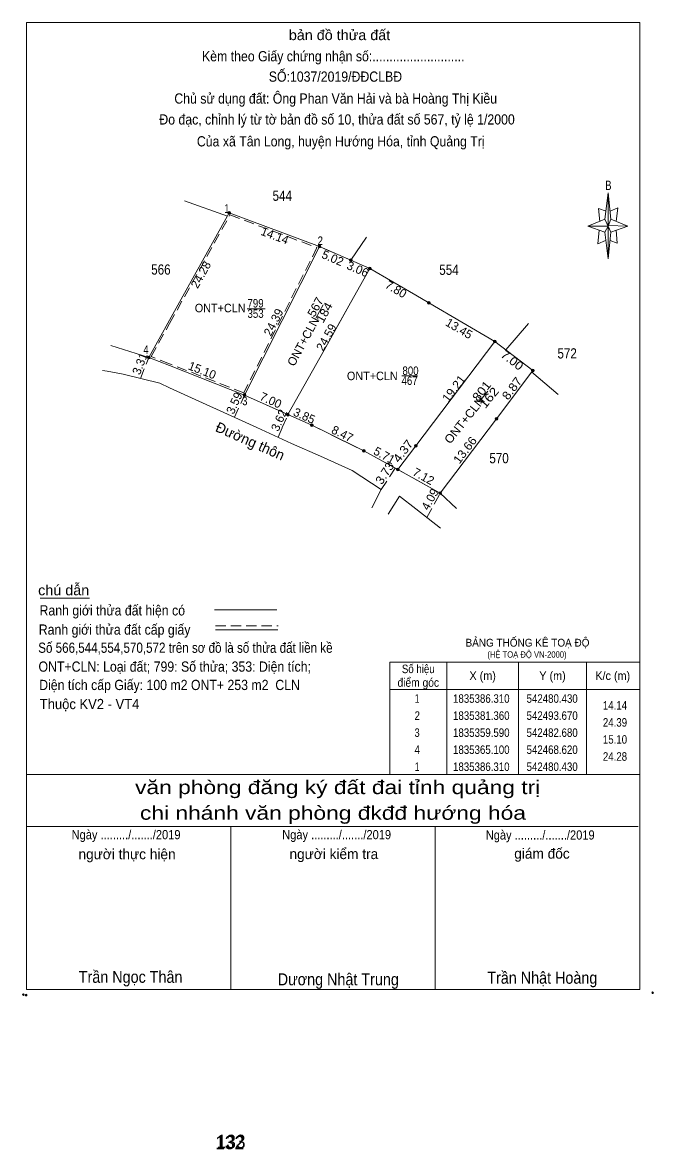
# Model space of a CAD drawing. Header units: metres. Extents: x 542331 to 542555, y 1835275 to 1835628.
# Drawn here: x 542453.9 to 542546.5, y 1835462.3 to 1835627.5 of the extents above; entities that cross this region are included whole.
import ezdxf
from ezdxf.enums import TextEntityAlignment as Align

# ---------------------------------------------------------------- set-up
doc = ezdxf.new("R2010")
doc.units = ezdxf.units.M
doc.header["$LTSCALE"] = 0.5
doc.header["$PDMODE"] = 32
doc.header["$PDSIZE"] = 0.25
doc.linetypes.add('MEDIUM_DASHED', pattern=[4.5, 3, -1.5])
for name, color, linetype, lineweight in [('1', 7, 'Continuous', 13), ('12', 7, 'Continuous', 13), ('17', 7, 'Continuous', 13), ('2', 7, 'Continuous', 13), ('22', 7, 'Continuous', 13), ('5', 7, 'Continuous', 13), ('6', 7, 'Continuous', 13)]:
    doc.layers.add(name, color=color, linetype=linetype, lineweight=lineweight)

msp = doc.modelspace()

# ---------------------------------------------------------------- hatches: boundary and pattern name
at = {"layer": '22'}
for points in [[(542484.41, 1835599.62, 1), (542484.01, 1835599.62, 1)], [(542497.65, 1835594.67, 1), (542497.25, 1835594.67, 1)], [(542502.26, 1835592.68, 1), (542501.86, 1835592.68, 1)], [(542505.07, 1835591.47, 1), (542504.67, 1835591.47, 1)], [(542513.72, 1835586.41, 1), (542513.32, 1835586.41, 1)], [(542523.41, 1835580.74, 1), (542523.01, 1835580.74, 1)], [(542472.6, 1835578.41, 1), (542472.2, 1835578.41, 1)], [(542528.97, 1835576.5, 1), (542528.57, 1835576.5, 1)], [(542486.66, 1835572.9, 1), (542486.26, 1835572.9, 1)], [(542493.04, 1835570.02, 1), (542492.64, 1835570.02, 1)], [(542496.56, 1835568.46, 1), (542496.16, 1835568.46, 1)], [(542523.6539, 1835569.4, 1), (542523.2539, 1835569.4, 1)], [(542511.8039, 1835565.44, 1), (542511.4039, 1835565.44, 1)], [(542504.16, 1835564.71, 1), (542503.76, 1835564.71, 1)], [(542509.16, 1835561.96, 1), (542508.76, 1835561.96, 1)], [(542515.39, 1835558.52, 1), (542514.99, 1835558.52, 1)]]:
    msp.add_hatch(color=256, dxfattribs=at).paths.add_polyline_path(points)

# ---------------------------------------------------------------- linework, layer by layer
at = {"layer": '17'}
msp.add_line((542456.48, 1835543.12), (542463.72, 1835543.12), dxfattribs=at)
at = {"layer": '2'}
for p, q in [((542477.67, 1835601.38), (542483.95, 1835599.15)), ((542484.21, 1835599.62), (542497.45, 1835594.67)), ((542502.06, 1835592.68), (542504.39, 1835596.07)), ((542497.45, 1835594.67), (542486.46, 1835572.9)), ((542497.45, 1835594.67), (542498.65, 1835594.15)), ((542498.65, 1835594.15), (542500.17, 1835593.5)), ((542500.17, 1835593.5), (542504.87, 1835591.47)), ((542502.03, 1835586.41), (542504.87, 1835591.47)), ((542504.87, 1835591.47), (542511.6, 1835587.53)), ((542486.87, 1835585.52), (542489.47, 1835585.52)), ((542496.92, 1835584.16), (542497.99, 1835586.14)), ((542498.14, 1835579.47), (542502.03, 1835586.41)), ((542500.17, 1835583.09), (542502.03, 1835586.41)), ((542498.65, 1835580.38), (542500.17, 1835583.09)), ((542524.8, 1835579.53), (542528.15, 1835583.38)), ((542466.82, 1835580.16), (542472.4, 1835578.41)), ((542475.46, 1835577.21), (542472.4, 1835578.41)), ((542486.46, 1835572.9), (542475.46, 1835577.21)), ((542466.28, 1835576.39), (542465.6, 1835576.51)), ((542468.64, 1835575.96), (542466.28, 1835576.39)), ((542474.02, 1835574.62), (542468.64, 1835575.96)), ((542509.56, 1835575.7), (542511.6, 1835575.7)), ((542511.6, 1835575.7), (542511.84, 1835575.7)), ((542528.6, 1835576.28), (542532.48, 1835572.99)), ((542475.46, 1835573.96), (542474.02, 1835574.62)), ((542488.28, 1835568.12), (542475.46, 1835573.96)), ((542492.27, 1835570.27), (542486.46, 1835572.9)), ((542520.89, 1835571.88), (542522.16, 1835573.46)), ((542492.27, 1835570.27), (542496.36, 1835568.46)), ((542493.35, 1835565.81), (542488.28, 1835568.12)), ((542496.36, 1835568.46), (542497.05, 1835568.12)), ((542497.6, 1835563.92), (542493.35, 1835565.81)), ((542500.17, 1835566.58), (542503.96, 1835564.71)), ((542498.14, 1835563.68), (542497.6, 1835563.92)), ((542502.26, 1835561.85), (542498.14, 1835563.68)), ((542503.96, 1835564.71), (542511.6, 1835560.5)), ((542511.6, 1835560.5), (542515.19, 1835558.52)), ((542515.19, 1835558.52), (542517.6, 1835556.28)), ((542511.6, 1835556.2), (542515.25, 1835553.35)), ((542516.17, 1835533.73), (542516.17, 1835517.23)), ((542526.67, 1835533.73), (542526.67, 1835517.23)), ((542536.67, 1835533.73), (542536.67, 1835517.23)), ((542507.77, 1835529.73), (542544.47, 1835529.73))]:
    msp.add_line(p, q, dxfattribs=at)
at = {"layer": '2', "linetype": 'MEDIUM_DASHED'}
for p, q in [((542471.19, 1835575.33), (542472.4, 1835578.41)), ((542484.98, 1835569.63), (542486.46, 1835572.9)), ((542492, 1835568.12), (542492.84, 1835570.02)), ((542491.38, 1835566.71), (542492, 1835568.12)), ((542508.57, 1835562.17), (542506.52, 1835559.05)), ((542513.21, 1835554.94), (542515.19, 1835558.52))]:
    msp.add_line(p, q, dxfattribs=at)
at = {"layer": '2'}
for points in [[(542472.4, 1835578.41), (542475.46, 1835583.9), (542484.21, 1835599.62)], [(542502.03, 1835586.41), (542504.87, 1835591.47), (542511.6, 1835587.53), (542513.52, 1835586.41)], [(542511.6, 1835587.53), (542513.52, 1835586.41), (542523.21, 1835580.74)], [(542513.52, 1835586.41), (542523.21, 1835580.74), (542511.6, 1835565.44), (542508.96, 1835561.96), (542503.96, 1835564.71), (542498.14, 1835567.58)], [(542492.84, 1835570.02), (542498.14, 1835579.47), (542498.65, 1835580.38)], [(542523.21, 1835580.74), (542511.6, 1835565.44), (542508.96, 1835561.96)], [(542523.21, 1835580.74), (542528.77, 1835576.5), (542523.45, 1835569.4), (542515.19, 1835558.52)], [(542498.14, 1835567.58), (542496.36, 1835568.46), (542492.84, 1835570.02), (542498.14, 1835579.47)], [(542497.05, 1835568.12), (542498.14, 1835567.58), (542500.17, 1835566.58)], [(542505.15, 1835556.36), (542506.52, 1835559.05), (542502.26, 1835561.85)], [(542507.53, 1835555.43), (542509.23, 1835558.05), (542511.6, 1835556.2)]]:
    msp.add_lwpolyline(points, dxfattribs=at)
at = {"layer": '2', "linetype": 'MEDIUM_DASHED'}
for points in [[(542475.46, 1835583.39), (542484.32, 1835599.31), (542497.1, 1835594.53), (542486.34, 1835573.22), (542475.46, 1835577.48)], [(542475.46, 1835577.48), (542472.76, 1835578.54), (542475.46, 1835583.39)]]:
    msp.add_lwpolyline(points, dxfattribs=at)
at = {"layer": '2'}
for points in [[(542498.14, 1835579.47), (542492.84, 1835570.02), (542486.46, 1835572.9), (542497.45, 1835594.67), (542502.06, 1835592.68), (542504.87, 1835591.47), (542502.03, 1835586.41)], [(542523.21, 1835580.74), (542528.77, 1835576.5), (542523.45, 1835569.4), (542515.19, 1835558.52), (542508.96, 1835561.96), (542511.6, 1835565.44)], [(542507.77, 1835533.73), (542544.47, 1835533.73), (542544.47, 1835517.23), (542507.77, 1835517.23)]]:
    msp.add_lwpolyline(points, close=True, dxfattribs=at)
at = {"layer": '22'}
for centre in [(542484.21, 1835599.62), (542497.45, 1835594.67), (542502.06, 1835592.68), (542504.87, 1835591.47), (542513.52, 1835586.41), (542523.21, 1835580.74), (542472.4, 1835578.41), (542528.77, 1835576.5), (542486.46, 1835572.9), (542492.84, 1835570.02), (542496.36, 1835568.46), (542523.4539, 1835569.4), (542511.6039, 1835565.44), (542503.96, 1835564.71), (542508.96, 1835561.96), (542515.19, 1835558.52)]:
    msp.add_circle(centre, 0.2, dxfattribs=at)
at = {"layer": '5'}
for p, q in [((542539.34, 1835598.67), (542539.84, 1835602.57)), ((542540.24, 1835598.67), (542542.74, 1835597.67)), ((542539.34, 1835596.77), (542536.84, 1835597.67)), ((542540.24, 1835596.77), (542539.84, 1835592.87)), ((542541.04, 1835597.07), (542541.14, 1835595.17)), ((542541.14, 1835595.17), (542540.14, 1835595.57)), ((542454.47, 1835517.23), (542544.47, 1835517.23)), ((542454.47, 1835509.63), (542544.27, 1835509.63)), ((542454.47, 1835509.63), (542544.27, 1835509.63)), ((542454.47, 1835509.63), (542544.27, 1835509.63)), ((542484.47, 1835485.73), (542484.47, 1835509.63)), ((542514.47, 1835485.73), (542514.47, 1835509.63))]:
    msp.add_line(p, q, dxfattribs=at)
for points in [[(542454.47, 1835627.53), (542544.47, 1835627.53), (542544.47, 1835485.73), (542454.47, 1835485.73)], [(542539.84, 1835602.57), (542540.24, 1835598.67), (542539.84, 1835597.67)], [(542539.84, 1835597.67), (542536.84, 1835597.67), (542539.34, 1835598.67), (542540.24, 1835596.77), (542542.74, 1835597.67), (542539.84, 1835597.77)], [(542539.84, 1835597.67), (542539.84, 1835592.87), (542539.34, 1835596.77)]]:
    msp.add_lwpolyline(points, close=True, dxfattribs=at)
for points in [[(542539.54, 1835599.87), (542538.44, 1835600.27), (542538.64, 1835598.37)], [(542540.14, 1835599.87), (542541.24, 1835600.37), (542541.04, 1835598.37)], [(542539.84, 1835597.67), (542539.34, 1835598.67), (542536.84, 1835597.67)], [(542538.54, 1835597.07), (542538.34, 1835595.07), (542539.44, 1835595.57)], [(542539.84, 1835597.67), (542540.24, 1835596.77), (542542.74, 1835597.67)], [(542544.47, 1835485.73), (542454.47, 1835485.73), (542454.47, 1835509.63)]]:
    msp.add_lwpolyline(points, dxfattribs=at)
for p in [(542454, 1835484.96), (542454.4, 1835484.89)]:
    msp.add_point(p, dxfattribs=at)
at = {"layer": '6'}
for p, q in [((542482.08, 1835541.38), (542491.22, 1835541.38)), ((542482.22, 1835538.45), (542491.36, 1835538.45))]:
    msp.add_line(p, q, dxfattribs=at)
at = {"layer": '6', "linetype": 'MEDIUM_DASHED'}
msp.add_line((542482.22, 1835539.07), (542491.42, 1835539.07), dxfattribs=at)
at = {"layer": '6'}
msp.add_point((542546.37, 1835485.23), dxfattribs=at)

# ---------------------------------------------------------------- texts
at = {"layer": '1'}
for s, height, width, p in [('BẢNG THỐNG KÊ TOẠ ĐỘ ', 1.15, 0.95, (542518.91, 1835536)), ('(HỆ TOẠ ĐỘ VN-2000)', 0.93, 0.9, (542522.11, 1835534.38))]:
    msp.add_text(s, height=height, dxfattribs=dict(at, width=width)).set_placement(p)
at = {"layer": '12', "width": 0.95}
for s, p in [('133', (542484.48, 1835462.41)), ('133', (542484.49, 1835462.42)), ('132', (542484.285, 1835462.28))]:
    msp.add_text(s, height=2, dxfattribs=at).set_placement(p, align=Align.CENTER)
at = {"layer": '2'}
for s, height, width, p in [('544', 1.5, 0.85, (542492.005, 1835601.38)), ('566', 1.5, 0.85, (542474.19, 1835590.56)), ('554', 1.5, 0.85, (542516.475, 1835590.52)), ('799', 1.25, 0.85, (542488.08, 1835585.73)), ('353', 1.25, 0.85, (542488.085, 1835584.22)), ('572', 1.5, 0.85, (542533.82, 1835578.26)), ('800', 1.25, 0.85, (542510.83, 1835575.84)), ('467', 1.25, 0.85, (542510.695, 1835574.38)), ('570', 1.5, 0.85, (542523.825, 1835562.89)), ('Số hiệu', 1.25, 0.85, (542511.97, 1835532.11)), ('X (m)', 1.25, 0.95, (542521.42, 1835531.11)), ('Y (m)', 1.25, 0.95, (542531.675, 1835531.11)), ('K/c (m)', 1.25, 0.95, (542540.515, 1835531.11)), ('điểm góc', 1.25, 0.9, (542511.97, 1835530.11)), (' 1', 1.25, 0.75, (542511.62, 1835527.76)), ('1835386.310', 1.25, 0.85, (542521.22, 1835527.76)), ('542480.430', 1.25, 0.85, (542531.62, 1835527.76)), (' 2', 1.25, 0.85, (542511.625, 1835525.26)), ('1835381.360', 1.25, 0.85, (542521.22, 1835525.26)), ('542493.670', 1.25, 0.85, (542531.62, 1835525.26)), (' 3', 1.25, 0.8, (542511.615, 1835522.76)), ('1835359.590', 1.25, 0.85, (542521.22, 1835522.76)), ('542482.680', 1.25, 0.85, (542531.62, 1835522.76)), (' 4', 1.25, 0.85, (542511.62, 1835520.26)), ('1835365.100', 1.25, 0.85, (542521.22, 1835520.26)), ('542468.620', 1.25, 0.85, (542531.62, 1835520.26)), (' 1', 1.25, 0.75, (542511.62, 1835517.76)), ('1835386.310', 1.25, 0.85, (542521.22, 1835517.76)), ('542480.430', 1.25, 0.85, (542531.62, 1835517.76))]:
    msp.add_text(s, height=height, dxfattribs=dict(at, width=width)).set_placement(p, align=Align.CENTER)
for s, width, p in [(' 1', 0.75, (542484.21, 1835599.62)), (' 2', 0.85, (542497.98, 1835594.91)), ('ONT+CLN', 0.95, (542486.62, 1835585.03)), (' 4', 0.85, (542472.4, 1835578.94)), ('ONT+CLN', 0.95, (542508.95, 1835575.08)), (' 3', 0.8, (542486.88, 1835571.4)), ('14.14', 0.85, (542542.62, 1835526.76)), ('24.39', 0.85, (542542.62, 1835524.26)), ('15.10', 0.85, (542542.62, 1835521.76)), ('24.28', 0.85, (542542.62, 1835519.26))]:
    msp.add_text(s, height=1.25, dxfattribs=dict(at, width=width)).set_placement(p, align=Align.RIGHT)
for s, height, rotation, p in [('14.14', 1.25, 339.501, (542490.6961, 1835595.6936)), ('5.02', 1.25, 336.652, (542499.1623, 1835592.4086)), ('24.28', 1.25, 60.89, (542480.599, 1835590.246)), ('3.06', 1.25, 336.703, (542502.8428, 1835590.8)), ('7.80', 1.25, 329.654, (542508.3792, 1835587.8747)), ('24.39', 1.25, 63.214, (542491.2758, 1835583.2933)), ('13.45', 1.25, 329.679, (542517.6495, 1835582.1125)), ('24.59', 1.25, 60.715, (542499.024, 1835581.0593)), ('24.59', 1.25, 60.715, (542499.024, 1835581.0593)), ('3.31', 1.25, 68.552, (542471.6881, 1835577.2715)), ('15.10', 1.25, 338.6, (542480.027, 1835575.9388)), ('3.59', 1.25, 65.649, (542485.5313, 1835571.4673)), ('7.00', 1.25, 335.705, (542490.0579, 1835571.5658)), ('3.62', 1.25, 66.198, (542492.0961, 1835568.9528)), ('3.85', 1.25, 336.098, (542494.9868, 1835569.2878)), ('Đường thôn', 1.5, 336.038, (542486.9904, 1835565.4532)), ('8.47', 1.25, 333.737, (542500.5534, 1835566.6532)), ('5.71', 1.25, 331.189, (542506.6938, 1835563.5094)), ('7.12', 1.25, 331.094, (542512.4379, 1835560.4263)), ('4.09', 1.25, 61.054, (542514.2321, 1835557.3025))]:
    msp.add_text(s, height=height, rotation=rotation, dxfattribs=at).set_placement(p, align=Align.CENTER)
for s, rotation, width, p in [('567', 61.552, 1.05, (542497.4191, 1835585.5073)), ('184', 61.552, 1.1, (542498.7326, 1835584.6923)), ('7.00', 322.671, 1.1, (542525.366, 1835577.5092)), ('19.21', 52.808, 1.05, (542517.691, 1835573.4672)), ('19.21', 52.808, 1.05, (542517.691, 1835573.4672)), ('8.87', 53.156, 1.1, (542526.2191, 1835573.4902)), ('801', 51.178, 1.15, (542521.7545, 1835573.0932)), ('162', 51.178, 1.2, (542522.8548, 1835572.1132)), ('4.37', 52.815, 1.1, (542510.2307, 1835564.2973)), ('13.66', 52.795, 1.05, (542519.3295, 1835564.4471)), ('3.73', 56.693, 1.05, (542507.5669, 1835561.0968))]:
    msp.add_text(s, height=1.25, rotation=rotation, dxfattribs=dict(at, width=width)).set_placement(p, align=Align.CENTER)
msp.add_text('ONT+CLN', height=1.25, rotation=61.552, dxfattribs=at).set_placement((542497.4946, 1835583.9046), align=Align.RIGHT)
at = {"layer": '2', "width": 1.05}
msp.add_text('ONT+CLN', height=1.25, rotation=51.178, dxfattribs=at).set_placement((542521.8238, 1835572.0465), align=Align.RIGHT)
at = {"layer": '5'}
for s, height, width, p in [('bản đồ thửa đất', 1.5, 1.05, (542500.41, 1835624.95)), ('Kèm theo Giấy chứng nhận số:...........................', 1.5, 0.9, (542499.49, 1835621.84)), ('SỐ:1037/2019/ĐĐCLBĐ', 1.5, 0.9, (542499.81, 1835618.85)), ('Chủ sử dụng đất: Ông Phan Văn Hải và bà Hoàng Thị Kiều', 1.5, 0.9, (542499.845, 1835615.64)), ('Đo đạc, chỉnh lý từ tờ bản đồ số 10, thửa đất số 567, tỷ lệ 1/2000 ', 1.5, 0.9, (542500.295, 1835612.57)), ('Của xã Tân Long, huyện Hướng Hóa, tỉnh Quảng Trị', 1.5, 0.9, (542500.585, 1835609.36)), ('B', 1.378, 0.75, (542539.87, 1835602.97)), ('văn phòng đăng ký đất đai tỉnh quảng trị', 2, 1.25, (542500.135, 1835514.37)), ('chi nhánh văn phòng đkđđ hướng hóa', 2, 1.25, (542499.445, 1835510.61)), ('Ngày ........./......./2019', 1.35, 0.9, (542469.075, 1835507.75)), ('Ngày ........./......./2019', 1.35, 0.9, (542499.985, 1835507.75)), ('Ngày ........./......./2019', 1.35, 0.9, (542529.865, 1835507.7)), ('Trần Ngọc Thân', 1.75, 0.9, (542469.74, 1835486.69)), ('Dương Nhật Trung', 1.75, 0.9, (542500.23, 1835486.33)), ('Trần Nhật Hoàng', 1.75, 0.9, (542530.175, 1835486.56))]:
    msp.add_text(s, height=height, dxfattribs=dict(at, width=width)).set_placement(p, align=Align.CENTER)
for s, p in [('người thực hiện', (542469.22, 1835504.82)), ('người kiểm tra', (542499.575, 1835504.84)), ('giám đốc', (542530.125, 1835504.9))]:
    msp.add_text(s, height=1.5, dxfattribs=at).set_placement(p, align=Align.CENTER)
at = {"layer": '6'}
for s, width, p in [('chú dẫn', 1.05, (542456.17, 1835543.53)), ('Ranh giới thửa đất hiện có ', 0.9, (542456.37, 1835540.57)), ('Ranh giới thửa đất cấp giấy', 0.9, (542456.26, 1835537.75)), ('Số 566,544,554,570,572 trên sơ đồ là số thửa đất liền kề', 0.85, (542456.18, 1835535.09)), ('ONT+CLN: Loại đất; 799: Số thửa; 353: Diện tích;', 0.9, (542456.22, 1835532.32)), ('Diện tích cấp Giấy: 100 m2 ONT+ 253 m2  CLN', 0.9, (542456.32, 1835529.63)), ('Thuộc KV2 - VT4', 0.95, (542456.41, 1835526.83))]:
    msp.add_text(s, height=1.5, dxfattribs=dict(at, width=width)).set_placement(p)

doc.saveas('drawing.dxf')
